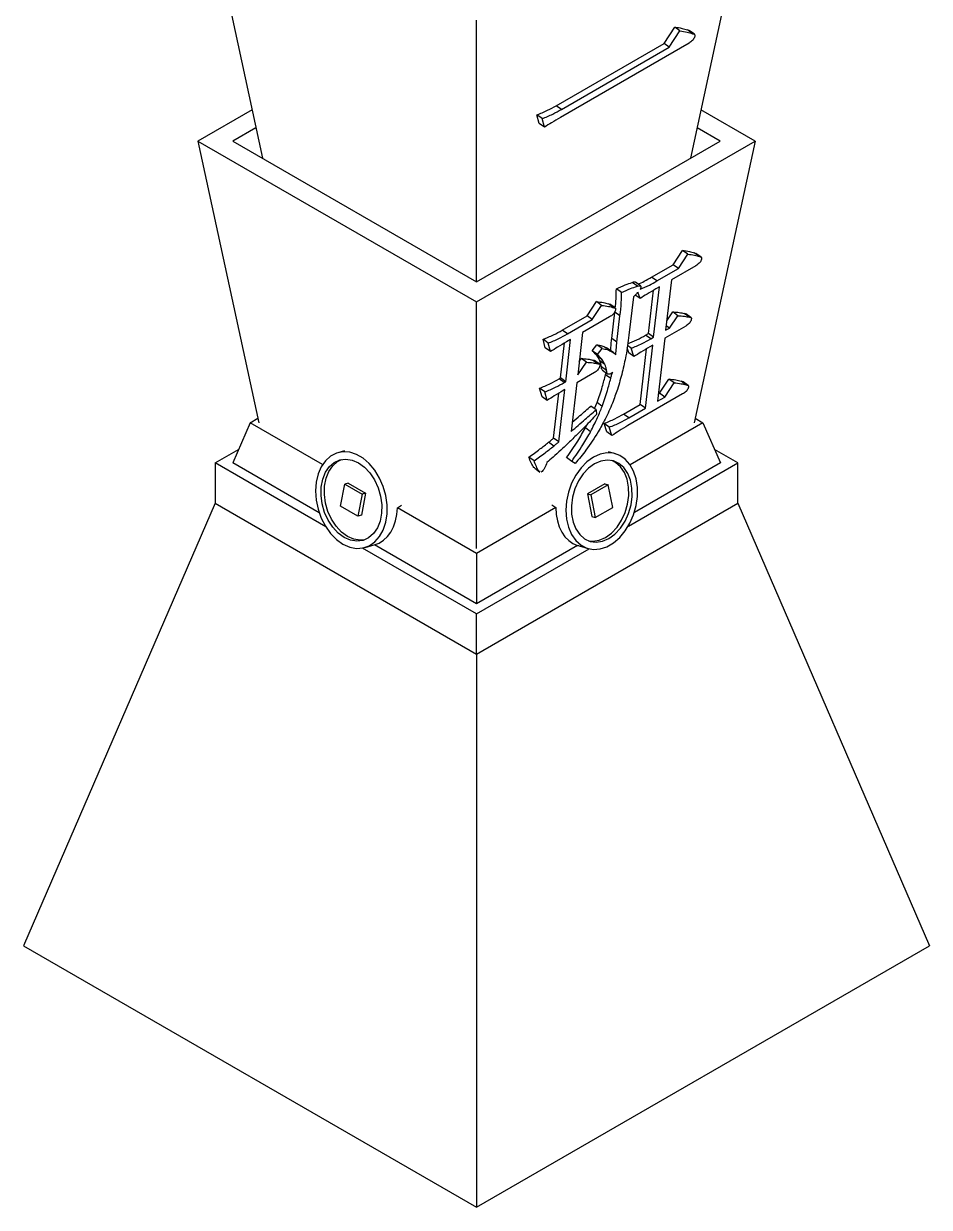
# Model space of a CAD drawing. Header units: millimetres. Extents: x 68 to 201, y 10 to 192.
# Drawn here: x 164.62 to 201.39, y 16.39 to 64.42 of the extents above; entities that cross this region are included whole.
import ezdxf

# ---------------------------------------------------------------- set-up
doc = ezdxf.new("R2010")
doc.units = ezdxf.units.MM

msp = doc.modelspace()

# ---------------------------------------------------------------- linework, layer by layer
at = {"color": 7, "linetype": 'Continuous', "lineweight": 25}
for p, q in [((171.687, 71.093), (174.312, 58.969)), ((194.315, 71.093), (191.69, 58.969)), ((183.001, 53.953), (183.001, 64.562)), ((190.617, 63.624), (191.049, 64.286)), ((190.827, 63.472), (191.259, 64.134)), ((191.259, 64.134), (191.049, 64.286)), ((191.775, 64.018), (191.564, 64.17)), ((191.845, 63.994), (191.634, 64.146)), ((186.236, 61.095), (190.617, 63.624)), ((191.629, 63.635), (186.41, 60.622)), ((186.447, 60.943), (190.827, 63.472)), ((190.827, 63.472), (190.617, 63.624)), ((186.447, 60.943), (186.236, 61.095)), ((173.887, 60.932), (171.687, 59.662)), ((185.551, 60.374), (185.457, 60.722)), ((185.668, 60.57), (185.457, 60.722)), ((185.761, 60.222), (185.668, 60.57)), ((194.315, 59.662), (192.115, 60.932)), ((174.046, 60.2), (173.113, 59.662)), ((185.761, 60.222), (185.551, 60.374)), ((192.889, 59.662), (191.956, 60.2)), ((171.687, 59.662), (183.001, 53.131)), ((171.687, 59.662), (174.162, 48.23)), ((173.113, 59.662), (183.001, 53.953)), ((183.001, 53.131), (194.315, 59.662)), ((183.001, 53.953), (192.889, 59.662)), ((194.315, 59.662), (191.84, 48.23)), ((190.988, 54.639), (191.369, 55.221)), ((191.198, 54.487), (191.58, 55.069)), ((191.58, 55.069), (191.369, 55.221)), ((192.054, 54.969), (191.844, 55.121)), ((192.12, 54.947), (191.909, 55.099)), ((190.112, 54.134), (190.988, 54.639)), ((190.323, 53.982), (191.198, 54.487)), ((191.906, 54.602), (190.915, 54.029)), ((191.198, 54.487), (190.988, 54.639)), ((189.532, 53.769), (189.321, 53.921)), ((189.661, 53.782), (189.451, 53.934)), ((190.323, 53.982), (190.112, 54.134)), ((190.915, 54.029), (190.678, 51.98)), ((188.889, 53.516), (188.679, 53.668)), ((189.37, 53.333), (189.19, 51.776)), ((189.64, 53.269), (189.447, 53.407)), ((189.64, 53.269), (189.556, 53.527)), ((189.98, 51.851), (190.183, 53.605)), ((190.191, 51.699), (190.428, 53.748)), ((190.428, 53.748), (190.286, 53.667)), ((183.001, 43.128), (183.001, 53.131)), ((187.491, 52.569), (187.87, 53.143)), ((187.701, 52.418), (188.08, 52.992)), ((188.08, 52.992), (187.87, 53.143)), ((188.361, 53.049), (188.417, 53.036)), ((188.572, 52.897), (188.361, 53.049)), ((188.628, 52.886), (188.418, 53.038)), ((186.48, 51.986), (187.491, 52.569)), ((186.691, 51.834), (187.701, 52.418)), ((188.407, 52.525), (187.308, 51.891)), ((187.701, 52.418), (187.491, 52.569)), ((188.493, 51.647), (188.616, 52.714)), ((188.826, 52.562), (188.616, 52.714)), ((188.703, 51.495), (188.826, 52.562)), ((190.723, 52.369), (190.966, 52.724)), ((190.832, 52.069), (191.177, 52.573)), ((191.177, 52.573), (190.966, 52.724)), ((191.643, 52.509), (191.433, 52.661)), ((191.709, 52.499), (191.498, 52.651)), ((186.691, 51.834), (186.48, 51.986)), ((187.308, 51.891), (187.11, 50.174)), ((191.498, 52.153), (190.641, 51.658)), ((190.678, 51.98), (190.832, 52.069)), ((190.832, 52.069), (190.699, 52.164)), ((185.795, 51.265), (185.702, 51.614)), ((185.913, 51.462), (185.702, 51.614)), ((186.005, 51.113), (185.913, 51.462)), ((186.412, 50.045), (186.576, 51.467)), ((186.623, 49.893), (186.821, 51.61)), ((186.821, 51.61), (186.654, 51.513)), ((188.703, 51.495), (188.493, 51.647)), ((189.864, 51.784), (189.98, 51.851)), ((190.074, 51.632), (189.864, 51.784)), ((190.191, 51.699), (189.98, 51.851)), ((190.074, 51.632), (190.191, 51.699)), ((190.641, 51.658), (190.345, 49.099)), ((186.005, 51.113), (185.795, 51.265)), ((187.702, 51.146), (187.891, 51.387)), ((187.913, 50.994), (187.702, 51.146)), ((188.102, 51.235), (187.891, 51.387)), ((188.105, 50.787), (187.894, 50.938)), ((187.913, 50.994), (188.102, 51.235)), ((188.445, 51.135), (188.235, 51.287)), ((188.571, 51.069), (188.361, 51.221)), ((189.18, 51.063), (189.114, 51.27)), ((189.283, 51.25), (189.128, 51.362)), ((189.391, 50.912), (189.18, 51.063)), ((189.391, 50.912), (189.283, 51.25)), ((189.648, 48.97), (189.909, 51.233)), ((189.858, 48.818), (190.154, 51.377)), ((190.154, 51.377), (190.037, 51.31)), ((187.118, 50.179), (187.463, 50.683)), ((187.172, 50.717), (187.253, 50.834)), ((187.463, 50.683), (187.253, 50.834)), ((187.925, 50.615), (187.715, 50.767)), ((187.998, 50.606), (187.787, 50.758)), ((188.214, 50.588), (188.003, 50.74)), ((188.282, 50.344), (188.071, 50.496)), ((186.353, 50.011), (186.412, 50.045)), ((186.563, 49.859), (186.353, 50.011)), ((186.623, 49.893), (186.412, 50.045)), ((187.785, 50.263), (187.072, 49.852)), ((187.11, 50.174), (187.118, 50.179)), ((187.118, 50.179), (187.111, 50.184)), ((188.111, 50.363), (188.321, 50.211)), ((188.24, 50.178), (188.261, 50.254)), ((188.451, 50.026), (188.24, 50.178)), ((190.433, 49.423), (190.812, 50.003)), ((191.023, 49.851), (190.812, 50.003)), ((185.661, 49.285), (185.561, 49.629)), ((185.772, 49.477), (185.561, 49.629)), ((186.341, 47.451), (186.586, 49.571)), ((186.586, 49.571), (186.526, 49.537)), ((186.563, 49.859), (186.623, 49.893)), ((187.072, 49.852), (186.844, 47.872)), ((190.643, 49.271), (191.023, 49.851)), ((191.515, 49.763), (191.305, 49.915)), ((191.597, 49.74), (191.386, 49.892)), ((185.871, 49.133), (185.661, 49.285)), ((185.871, 49.133), (185.772, 49.477)), ((186.13, 47.603), (186.341, 49.425)), ((187.791, 48.8), (187.895, 49.046)), ((188.105, 48.894), (187.895, 49.046)), ((191.369, 49.396), (189.149, 48.114)), ((190.345, 49.099), (190.643, 49.271)), ((190.379, 49.392), (190.433, 49.423)), ((190.643, 49.271), (190.433, 49.423)), ((187.856, 48.753), (187.646, 48.904)), ((187.856, 48.753), (187.868, 48.56)), ((188.975, 48.581), (189.648, 48.97)), ((189.185, 48.429), (188.975, 48.581)), ((189.185, 48.429), (189.858, 48.818)), ((189.858, 48.818), (189.648, 48.97)), ((173.809, 48.23), (173.102, 46.597)), ((173.809, 48.23), (174.123, 48.412)), ((176.751, 46.532), (173.809, 48.23)), ((187.426, 48.018), (187.496, 48.163)), ((188.292, 47.861), (188.183, 48.2)), ((188.393, 48.048), (188.183, 48.2)), ((188.502, 47.71), (188.393, 48.048)), ((192.193, 48.23), (189.237, 46.523)), ((191.879, 48.412), (192.193, 48.23)), ((192.193, 48.23), (192.901, 46.597)), ((186.341, 47.451), (186.13, 47.603)), ((186.844, 47.872), (186.848, 47.875)), ((187.636, 47.866), (187.426, 48.018)), ((188.502, 47.71), (188.292, 47.861)), ((172.394, 46.597), (173.337, 47.141)), ((177.642, 47.089), (177.367, 47.01)), ((186.14, 47.283), (185.929, 47.435)), ((193.608, 46.597), (192.665, 47.141)), ((172.394, 46.597), (172.394, 44.964)), ((176.884, 44.005), (172.394, 46.597)), ((176.619, 44.567), (173.102, 46.597)), ((185.337, 46.685), (185.127, 46.836)), ((186.87, 46.662), (186.659, 46.814)), ((187.01, 46.568), (186.87, 46.662)), ((188.642, 46.969), (188.355, 47.052)), ((189.168, 44.034), (193.608, 46.597)), ((192.901, 46.597), (189.41, 44.582)), ((193.608, 44.964), (193.608, 46.597)), ((185.366, 46.38), (185.576, 46.229)), ((177.483, 44.847), (177.654, 45.738)), ((177.791, 45.778), (177.654, 45.738)), ((177.654, 45.738), (178.361, 45.33)), ((177.791, 45.778), (178.499, 45.369)), ((188.215, 45.753), (187.508, 45.345)), ((188.353, 45.713), (187.645, 45.305)), ((188.215, 45.753), (188.353, 45.713)), ((188.53, 44.789), (188.353, 45.713)), ((178.361, 45.33), (178.19, 44.439)), ((178.499, 45.369), (178.327, 44.478)), ((178.499, 45.369), (178.361, 45.33)), ((187.508, 45.345), (187.686, 44.421)), ((187.508, 45.345), (187.645, 45.305)), ((187.645, 45.305), (187.823, 44.381)), ((172.394, 44.964), (164.616, 27)), ((172.394, 44.964), (183.001, 38.841)), ((178.19, 44.439), (177.483, 44.847)), ((183.001, 42.924), (179.788, 44.778)), ((183.001, 38.841), (193.608, 44.964)), ((186.221, 44.783), (183.001, 42.924)), ((187.823, 44.381), (188.53, 44.789)), ((193.608, 44.964), (201.386, 27)), ((178.327, 44.478), (178.19, 44.439)), ((187.686, 44.421), (187.823, 44.381)), ((178.477, 43.167), (178.888, 43.285)), ((183.001, 40.882), (178.855, 43.276)), ((187.103, 43.25), (183.001, 40.882)), ((183.001, 40.474), (178.377, 43.144)), ((183.001, 40.474), (187.575, 43.115)), ((183.001, 42.924), (183.001, 40.882)), ((187.168, 43.231), (187.533, 43.126)), ((183.001, 38.841), (183.001, 40.474)), ((183.001, 38.841), (183.001, 16.387)), ((164.616, 27), (183.001, 16.387)), ((183.001, 16.387), (201.386, 27))]:
    msp.add_line(p, q, dxfattribs=at)
at = {"color": 8, "linetype": 'Continuous', "lineweight": 25}
msp.add_line((186.848, 47.875), (186.845, 47.878), dxfattribs=at)
at = {"color": 7, "linetype": 'Continuous', "lineweight": 25, "flags": 128}
for points in [[(177.579, 43.306), (177.853, 43.184), (178.129, 43.13), (178.398, 43.148), (178.65, 43.235), (178.875, 43.389), (179.066, 43.605), (179.216, 43.875), (179.318, 44.188), (179.371, 44.534), (179.371, 44.9), (179.318, 45.272), (179.215, 45.638), (179.066, 45.985), (178.875, 46.298), (178.65, 46.568), (178.398, 46.785), (178.129, 46.94), (177.853, 47.028), (177.579, 47.047), (177.317, 46.994), (177.078, 46.872), (176.869, 46.686), (176.698, 46.443), (176.571, 46.15), (176.493, 45.819), (176.467, 45.461), (176.493, 45.091), (176.571, 44.719), (176.698, 44.362), (176.869, 44.03), (177.078, 43.737), (177.318, 43.493), (177.579, 43.306)], [(178.214, 46.603), (178.457, 46.426), (178.677, 46.19), (178.864, 45.906), (179.01, 45.586), (179.109, 45.245), (179.155, 44.896), (179.148, 44.557), (179.087, 44.24), (178.975, 43.96), (178.817, 43.73), (178.62, 43.559), (178.393, 43.455), (178.145, 43.422), (177.887, 43.462), (177.63, 43.573), (177.387, 43.751), (177.167, 43.987), (176.98, 44.271), (176.834, 44.59), (176.735, 44.932), (176.689, 45.28), (176.696, 45.62), (176.757, 45.937), (176.869, 46.216), (177.027, 46.447), (177.224, 46.618), (177.451, 46.722), (177.699, 46.755), (177.957, 46.714), (178.214, 46.603)], [(178.461, 43.478), (178.282, 43.462), (178.024, 43.502), (177.768, 43.613), (177.524, 43.79), (177.304, 44.026), (177.117, 44.31), (176.971, 44.63), (176.872, 44.971), (176.826, 45.32), (176.833, 45.66), (176.894, 45.976), (177.006, 46.256), (177.164, 46.486), (177.361, 46.657), (177.52, 46.738)], [(187.745, 46.83), (187.483, 46.643), (187.244, 46.398), (187.035, 46.105), (186.864, 45.774), (186.737, 45.416), (186.659, 45.045), (186.633, 44.674), (186.659, 44.317), (186.737, 43.985), (186.864, 43.693), (187.035, 43.449), (187.244, 43.263), (187.483, 43.142), (187.745, 43.089), (188.019, 43.107), (188.295, 43.195), (188.564, 43.351), (188.815, 43.567), (189.041, 43.837), (189.232, 44.151), (189.381, 44.497), (189.484, 44.863), (189.537, 45.236), (189.537, 45.602), (189.484, 45.947), (189.381, 46.261), (189.232, 46.53), (189.041, 46.746), (188.816, 46.901), (188.564, 46.988), (188.295, 47.005), (188.019, 46.952), (187.745, 46.83)], [(187.796, 46.562), (187.553, 46.385), (187.333, 46.149), (187.145, 45.865), (186.999, 45.545), (186.901, 45.204), (186.855, 44.855), (186.862, 44.515), (186.923, 44.199), (187.035, 43.919), (187.193, 43.689), (187.39, 43.518), (187.617, 43.414), (187.865, 43.381), (188.123, 43.421), (188.379, 43.532), (188.623, 43.71), (188.843, 43.945), (189.03, 44.229), (189.176, 44.549), (189.275, 44.891), (189.321, 45.239), (189.314, 45.579), (189.253, 45.896), (189.141, 46.175), (188.983, 46.406), (188.786, 46.577), (188.559, 46.681), (188.31, 46.713), (188.053, 46.673), (187.796, 46.562)], [(187.549, 43.437), (187.728, 43.421), (187.986, 43.461), (188.242, 43.572), (188.486, 43.749), (188.706, 43.985), (188.893, 44.269), (189.039, 44.589), (189.137, 44.93), (189.184, 45.279), (189.177, 45.619), (189.116, 45.935), (189.004, 46.215), (188.846, 46.445), (188.649, 46.616), (188.49, 46.697)], [(178.888, 43.285), (179.048, 43.347), (179.226, 43.458), (179.384, 43.606), (179.521, 43.789), (179.631, 44.003), (179.714, 44.242), (179.766, 44.503), (179.788, 44.778)], [(186.221, 44.783), (186.237, 44.509), (186.284, 44.249), (186.36, 44.008), (186.463, 43.791), (186.592, 43.604), (186.744, 43.449), (186.915, 43.33), (187.103, 43.25)]]:
    msp.add_lwpolyline(points, dxfattribs=at)
at = {"color": 7, "linetype": 'Continuous', "lineweight": 25}
for centre, major_axis, start_param, end_param in [((177.195, 44.878), (5.963, 3.237), 5.047557, 5.078656), ((188.942, 44.801), (5.963, -3.237), 4.322312, 4.353589), ((183.285, 46.433), (5.963, -3.237), 5.513884, 5.52815)]:
    msp.add_ellipse(centre, major_axis=major_axis, ratio=0.20685, start_param=start_param, end_param=end_param, dxfattribs=at)
for points, knots in [([(191.049, 64.286), (191.149, 64.271), (191.328, 64.245), (191.492, 64.193), (191.564, 64.17)], [0, 0, 0, 0, 0.560026, 1, 1, 1, 1]), ([(191.259, 64.134), (191.36, 64.119), (191.538, 64.093), (191.702, 64.041), (191.775, 64.018)], [0, 0, 0, 0, 0.560026, 1, 1, 1, 1]), ([(191.564, 64.17), (191.59, 64.167), (191.617, 64.164), (191.633, 64.146), (191.634, 64.145)], [0, 0, 0, 0, 0.960814, 1, 1, 1, 1]), ([(191.866, 63.941), (191.863, 63.919), (191.855, 63.876), (191.82, 63.802), (191.743, 63.707), (191.676, 63.665), (191.629, 63.635)], [0, 0, 0, 0, 0.187586, 0.374114, 0.560821, 1, 1, 1, 1]), ([(191.775, 64.018), (191.799, 64.013), (191.833, 64.006), (191.864, 63.978), (191.866, 63.953), (191.866, 63.941)], [0, 0, 0, 0, 0.55972, 0.780645, 1, 1, 1, 1]), ([(185.457, 60.722), (185.6, 60.779), (185.856, 60.882), (186.12, 61.03), (186.236, 61.095)], [0, 0, 0, 0, 0.559915, 1, 1, 1, 1]), ([(185.668, 60.57), (185.811, 60.627), (186.066, 60.73), (186.33, 60.878), (186.447, 60.943)], [0, 0, 0, 0, 0.559915, 1, 1, 1, 1]), ([(186.41, 60.622), (186.289, 60.551), (186.073, 60.423), (185.856, 60.283), (185.761, 60.222)], [0, 0, 0, 0, 0.560007, 1, 1, 1, 1]), ([(191.369, 55.221), (191.462, 55.209), (191.627, 55.188), (191.777, 55.141), (191.844, 55.121)], [0, 0, 0, 0, 0.559991, 1, 1, 1, 1]), ([(191.58, 55.069), (191.672, 55.058), (191.837, 55.036), (191.988, 54.989), (192.054, 54.969)], [0, 0, 0, 0, 0.559991, 1, 1, 1, 1]), ([(191.844, 55.121), (191.869, 55.119), (191.894, 55.117), (191.909, 55.099), (191.909, 55.099)], [0, 0, 0, 0, 0.991371, 1, 1, 1, 1]), ([(192.142, 54.895), (192.138, 54.874), (192.131, 54.831), (192.093, 54.759), (192.016, 54.671), (191.951, 54.63), (191.906, 54.602)], [0, 0, 0, 0, 0.1874, 0.373582, 0.560413, 1, 1, 1, 1]), ([(192.054, 54.969), (192.077, 54.964), (192.11, 54.958), (192.14, 54.931), (192.141, 54.907), (192.142, 54.895)], [0, 0, 0, 0, 0.559401, 0.78051, 1, 1, 1, 1]), ([(188.679, 53.668), (188.801, 53.723), (189.018, 53.821), (189.229, 53.891), (189.321, 53.921)], [0, 0, 0, 0, 0.56003, 1, 1, 1, 1]), ([(189.321, 53.921), (189.362, 53.937), (189.413, 53.956), (189.442, 53.935), (189.449, 53.931)], [0, 0, 0, 0, 0.793931, 1, 1, 1, 1]), ([(189.558, 53.856), (189.642, 53.892), (189.824, 53.97), (190.011, 54.076), (190.112, 54.134)], [0, 0, 0, 0, 0.461711, 1, 1, 1, 1]), ([(189.646, 53.649), (189.77, 53.702), (189.993, 53.796), (190.222, 53.925), (190.323, 53.982)], [0, 0, 0, 0, 0.559968, 1, 1, 1, 1]), ([(188.632, 52.882), (188.646, 53.009), (188.676, 53.28), (188.678, 53.533), (188.679, 53.668)], [0, 0, 0, 0, 0.46812, 1, 1, 1, 1]), ([(188.826, 52.562), (188.847, 52.746), (188.885, 53.074), (188.888, 53.381), (188.889, 53.516)], [0, 0, 0, 0, 0.560052, 1, 1, 1, 1]), ([(188.889, 53.516), (189.011, 53.571), (189.229, 53.669), (189.439, 53.739), (189.532, 53.769)], [0, 0, 0, 0, 0.56003, 1, 1, 1, 1]), ([(189.515, 53.482), (189.489, 53.452), (189.442, 53.399), (189.392, 53.353), (189.37, 53.333)], [0, 0, 0, 0, 0.560221, 1, 1, 1, 1]), ([(189.556, 53.527), (189.549, 53.519), (189.535, 53.504), (189.522, 53.489), (189.515, 53.482)], [0, 0, 0, 0, 0.559483, 1, 1, 1, 1]), ([(189.532, 53.769), (189.57, 53.782), (189.624, 53.8), (189.675, 53.779), (189.675, 53.747), (189.675, 53.73)], [0, 0, 0, 0, 0.558631, 0.780292, 1, 1, 1, 1]), ([(190.286, 53.667), (190.166, 53.596), (189.951, 53.469), (189.735, 53.33), (189.64, 53.269)], [0, 0, 0, 0, 0.560015, 1, 1, 1, 1]), ([(189.675, 53.73), (189.672, 53.716), (189.667, 53.69), (189.652, 53.662), (189.646, 53.649)], [0, 0, 0, 0, 0.561939, 1, 1, 1, 1]), ([(187.87, 53.143), (187.965, 53.133), (188.136, 53.114), (188.293, 53.069), (188.361, 53.049)], [0, 0, 0, 0, 0.560013, 1, 1, 1, 1]), ([(188.08, 52.992), (188.176, 52.981), (188.347, 52.962), (188.503, 52.917), (188.572, 52.897)], [0, 0, 0, 0, 0.560013, 1, 1, 1, 1]), ([(188.572, 52.897), (188.595, 52.897), (188.626, 52.897), (188.645, 52.863), (188.645, 52.842), (188.644, 52.831)], [0, 0, 0, 0, 0.558949, 0.779494, 1, 1, 1, 1]), ([(188.644, 52.831), (188.641, 52.809), (188.634, 52.766), (188.598, 52.692), (188.521, 52.598), (188.454, 52.555), (188.407, 52.525)], [0, 0, 0, 0, 0.187586, 0.374117, 0.560821, 1, 1, 1, 1]), ([(190.966, 52.724), (191.058, 52.721), (191.221, 52.714), (191.368, 52.677), (191.433, 52.661)], [0, 0, 0, 0, 0.560045, 1, 1, 1, 1]), ([(191.177, 52.573), (191.268, 52.569), (191.432, 52.562), (191.579, 52.525), (191.643, 52.509)], [0, 0, 0, 0, 0.560045, 1, 1, 1, 1]), ([(191.433, 52.661), (191.458, 52.664), (191.484, 52.667), (191.497, 52.651), (191.498, 52.65)], [0, 0, 0, 0, 0.952658, 1, 1, 1, 1]), ([(191.724, 52.453), (191.721, 52.432), (191.715, 52.39), (191.683, 52.319), (191.609, 52.224), (191.544, 52.182), (191.498, 52.153)], [0, 0, 0, 0, 0.187382, 0.374398, 0.5613, 1, 1, 1, 1]), ([(191.643, 52.509), (191.667, 52.51), (191.699, 52.511), (191.724, 52.485), (191.724, 52.464), (191.724, 52.453)], [0, 0, 0, 0, 0.558796, 0.779885, 1, 1, 1, 1]), ([(185.702, 51.614), (185.845, 51.671), (186.1, 51.773), (186.364, 51.921), (186.48, 51.986)], [0, 0, 0, 0, 0.559911, 1, 1, 1, 1]), ([(185.913, 51.462), (186.056, 51.519), (186.311, 51.621), (186.575, 51.769), (186.691, 51.834)], [0, 0, 0, 0, 0.559911, 1, 1, 1, 1]), ([(186.654, 51.513), (186.533, 51.442), (186.317, 51.314), (186.101, 51.174), (186.005, 51.113)], [0, 0, 0, 0, 0.5600073, 1, 1, 1, 1]), ([(188.449, 51.157), (188.455, 51.245), (188.465, 51.406), (188.484, 51.572), (188.493, 51.647)], [0, 0, 0, 0, 0.5460259, 1, 1, 1, 1]), ([(188.659, 50.99), (188.665, 51.083), (188.675, 51.249), (188.695, 51.42), (188.703, 51.495)], [0, 0, 0, 0, 0.560017, 1, 1, 1, 1]), ([(189.19, 51.776), (189.155, 51.504), (189.092, 51.017), (188.973, 50.504), (188.921, 50.278)], [0, 0, 0, 0, 0.559998, 1, 1, 1, 1]), ([(189.139, 51.431), (189.262, 51.482), (189.5, 51.579), (189.746, 51.717), (189.864, 51.784)], [0, 0, 0, 0, 0.519236, 1, 1, 1, 1]), ([(189.283, 51.25), (189.428, 51.309), (189.688, 51.415), (189.956, 51.565), (190.074, 51.632)], [0, 0, 0, 0, 0.559907, 1, 1, 1, 1]), ([(187.894, 50.938), (187.86, 50.98), (187.8, 51.053), (187.732, 51.117), (187.702, 51.146)], [0, 0, 0, 0, 0.55996, 1, 1, 1, 1]), ([(187.891, 51.387), (187.961, 51.377), (188.084, 51.359), (188.189, 51.309), (188.235, 51.287)], [0, 0, 0, 0, 0.5601221, 1, 1, 1, 1]), ([(188.003, 50.74), (187.986, 50.78), (187.955, 50.853), (187.913, 50.912), (187.894, 50.938)], [0, 0, 0, 0, 0.559905, 1, 1, 1, 1]), ([(188.105, 50.787), (188.071, 50.828), (188.01, 50.901), (187.943, 50.965), (187.913, 50.994)], [0, 0, 0, 0, 0.55996, 1, 1, 1, 1]), ([(188.102, 51.235), (188.171, 51.225), (188.295, 51.207), (188.399, 51.157), (188.445, 51.135)], [0, 0, 0, 0, 0.5601221, 1, 1, 1, 1]), ([(188.235, 51.287), (188.272, 51.273), (188.318, 51.256), (188.353, 51.224), (188.359, 51.219)], [0, 0, 0, 0, 0.835676, 1, 1, 1, 1]), ([(188.445, 51.135), (188.482, 51.12), (188.548, 51.092), (188.6, 51.044), (188.623, 51.023)], [0, 0, 0, 0, 0.560061, 1, 1, 1, 1]), ([(188.623, 51.023), (188.63, 51.017), (188.642, 51.006), (188.653, 50.995), (188.659, 50.99)], [0, 0, 0, 0, 0.560107, 1, 1, 1, 1]), ([(190.037, 51.31), (189.917, 51.238), (189.702, 51.111), (189.486, 50.972), (189.391, 50.912)], [0, 0, 0, 0, 0.560017, 1, 1, 1, 1]), ([(187.253, 50.834), (187.344, 50.831), (187.506, 50.824), (187.651, 50.784), (187.715, 50.767)], [0, 0, 0, 0, 0.560076, 1, 1, 1, 1]), ([(187.463, 50.683), (187.554, 50.679), (187.717, 50.672), (187.862, 50.632), (187.925, 50.615)], [0, 0, 0, 0, 0.560076, 1, 1, 1, 1]), ([(187.715, 50.767), (187.74, 50.771), (187.769, 50.775), (187.784, 50.759), (187.786, 50.757)], [0, 0, 0, 0, 0.890059, 1, 1, 1, 1]), ([(188.011, 50.563), (188.008, 50.542), (188.001, 50.5), (187.969, 50.429), (187.896, 50.334), (187.831, 50.292), (187.785, 50.263)], [0, 0, 0, 0, 0.187382, 0.374398, 0.5613, 1, 1, 1, 1]), ([(187.925, 50.615), (187.949, 50.617), (187.982, 50.62), (188.011, 50.597), (188.011, 50.574), (188.011, 50.563)], [0, 0, 0, 0, 0.558659, 0.780017, 1, 1, 1, 1]), ([(188.071, 50.496), (188.064, 50.547), (188.051, 50.638), (188.018, 50.709), (188.003, 50.74)], [0, 0, 0, 0, 0.559683, 1, 1, 1, 1]), ([(188.113, 50.366), (188.108, 50.369), (188.091, 50.38), (188.08, 50.428), (188.074, 50.47), (188.071, 50.496)], [0, 0, 0, 0, 0.15856, 0.486749, 1, 1, 1, 1]), ([(188.214, 50.588), (188.196, 50.629), (188.166, 50.701), (188.123, 50.76), (188.105, 50.787)], [0, 0, 0, 0, 0.559905, 1, 1, 1, 1]), ([(188.282, 50.344), (188.275, 50.395), (188.262, 50.486), (188.228, 50.557), (188.214, 50.588)], [0, 0, 0, 0, 0.559683, 1, 1, 1, 1]), ([(185.561, 49.629), (185.707, 49.688), (185.967, 49.794), (186.235, 49.944), (186.353, 50.011)], [0, 0, 0, 0, 0.559907, 1, 1, 1, 1]), ([(187.895, 49.046), (187.969, 49.261), (188.103, 49.644), (188.198, 50.015), (188.24, 50.178)], [0, 0, 0, 0, 0.5598386, 1, 1, 1, 1]), ([(188.105, 48.894), (188.18, 49.109), (188.313, 49.492), (188.409, 49.863), (188.451, 50.026)], [0, 0, 0, 0, 0.5598386, 1, 1, 1, 1]), ([(188.339, 50.202), (188.328, 50.209), (188.305, 50.222), (188.29, 50.275), (188.285, 50.318), (188.282, 50.344)], [0, 0, 0, 0, 0.278356, 0.559821, 1, 1, 1, 1]), ([(188.441, 50.217), (188.419, 50.206), (188.379, 50.188), (188.351, 50.198), (188.339, 50.202)], [0, 0, 0, 0, 0.557895, 1, 1, 1, 1]), ([(188.529, 50.279), (188.513, 50.266), (188.483, 50.243), (188.454, 50.225), (188.441, 50.217)], [0, 0, 0, 0, 0.558424, 1, 1, 1, 1]), ([(188.451, 50.026), (188.462, 50.072), (188.482, 50.155), (188.515, 50.241), (188.529, 50.279)], [0, 0, 0, 0, 0.559755, 1, 1, 1, 1]), ([(188.921, 50.278), (188.859, 50.048), (188.747, 49.637), (188.59, 49.213), (188.521, 49.027)], [0, 0, 0, 0, 0.560008, 1, 1, 1, 1]), ([(190.812, 50.003), (190.908, 49.993), (191.079, 49.976), (191.236, 49.934), (191.305, 49.915)], [0, 0, 0, 0, 0.5600412, 1, 1, 1, 1]), ([(185.772, 49.477), (185.917, 49.536), (186.177, 49.642), (186.445, 49.792), (186.563, 49.859)], [0, 0, 0, 0, 0.559907, 1, 1, 1, 1]), ([(186.526, 49.537), (186.404, 49.464), (186.186, 49.335), (185.967, 49.195), (185.871, 49.133)], [0, 0, 0, 0, 0.560016, 1, 1, 1, 1]), ([(191.023, 49.851), (191.119, 49.841), (191.29, 49.824), (191.446, 49.782), (191.515, 49.763)], [0, 0, 0, 0, 0.560041, 1, 1, 1, 1]), ([(191.305, 49.915), (191.33, 49.913), (191.361, 49.911), (191.382, 49.894), (191.385, 49.891)], [0, 0, 0, 0, 0.831006, 1, 1, 1, 1]), ([(191.612, 49.699), (191.608, 49.677), (191.6, 49.633), (191.563, 49.559), (191.483, 49.467), (191.416, 49.425), (191.369, 49.396)], [0, 0, 0, 0, 0.186873, 0.373248, 0.560268, 1, 1, 1, 1]), ([(191.515, 49.763), (191.539, 49.76), (191.573, 49.755), (191.609, 49.735), (191.611, 49.711), (191.612, 49.699)], [0, 0, 0, 0, 0.559424, 0.781422, 1, 1, 1, 1]), ([(188.521, 49.027), (188.427, 48.809), (188.259, 48.42), (188.042, 48.033), (187.946, 47.862)], [0, 0, 0, 0, 0.559839, 1, 1, 1, 1]), ([(186.848, 47.875), (187.036, 48.04), (187.372, 48.334), (187.708, 48.625), (187.856, 48.753)], [0, 0, 0, 0, 0.5599969, 1, 1, 1, 1]), ([(186.887, 48.245), (186.992, 48.337), (187.245, 48.558), (187.498, 48.777), (187.646, 48.904)], [0, 0, 0, 0, 0.415115, 1, 1, 1, 1]), ([(187.868, 48.56), (187.716, 48.395), (187.446, 48.101), (187.166, 47.828), (187.043, 47.708)], [0, 0, 0, 0, 0.560028, 1, 1, 1, 1]), ([(187.636, 47.866), (187.733, 48.059), (187.904, 48.402), (188.044, 48.744), (188.105, 48.894)], [0, 0, 0, 0, 0.559999, 1, 1, 1, 1]), ([(188.183, 48.2), (188.328, 48.259), (188.588, 48.364), (188.857, 48.515), (188.975, 48.581)], [0, 0, 0, 0, 0.559907, 1, 1, 1, 1]), ([(188.393, 48.048), (188.539, 48.107), (188.799, 48.212), (189.067, 48.363), (189.185, 48.429)], [0, 0, 0, 0, 0.559907, 1, 1, 1, 1]), ([(189.149, 48.114), (189.028, 48.043), (188.813, 47.915), (188.597, 47.772), (188.502, 47.71)], [0, 0, 0, 0, 0.560037, 1, 1, 1, 1]), ([(185.929, 47.435), (185.967, 47.466), (186.034, 47.522), (186.101, 47.578), (186.13, 47.603)], [0, 0, 0, 0, 0.56, 1, 1, 1, 1]), ([(187.043, 47.708), (186.928, 47.595), (186.721, 47.393), (186.511, 47.201), (186.419, 47.117)], [0, 0, 0, 0, 0.559982, 1, 1, 1, 1]), ([(186.659, 46.814), (186.813, 47.034), (187.088, 47.428), (187.323, 47.838), (187.426, 48.018)], [0, 0, 0, 0, 0.560067, 1, 1, 1, 1]), ([(186.87, 46.662), (187.024, 46.882), (187.298, 47.276), (187.533, 47.686), (187.636, 47.866)], [0, 0, 0, 0, 0.560067, 1, 1, 1, 1]), ([(187.946, 47.862), (187.784, 47.611), (187.495, 47.163), (187.158, 46.75), (187.01, 46.568)], [0, 0, 0, 0, 0.559625, 1, 1, 1, 1]), ([(185.127, 46.836), (185.277, 46.943), (185.544, 47.135), (185.812, 47.343), (185.929, 47.435)], [0, 0, 0, 0, 0.560004, 1, 1, 1, 1]), ([(185.337, 46.685), (185.487, 46.792), (185.755, 46.983), (186.022, 47.191), (186.14, 47.283)], [0, 0, 0, 0, 0.560004, 1, 1, 1, 1]), ([(186.419, 47.117), (186.316, 47.018), (186.132, 46.841), (185.943, 46.685), (185.86, 46.616)], [0, 0, 0, 0, 0.560002, 1, 1, 1, 1]), ([(186.14, 47.283), (186.177, 47.314), (186.244, 47.37), (186.311, 47.426), (186.341, 47.451)], [0, 0, 0, 0, 0.5600001, 1, 1, 1, 1]), ([(185.375, 46.395), (185.358, 46.401), (185.309, 46.419), (185.272, 46.504), (185.2, 46.638), (185.157, 46.755), (185.127, 46.836)], [0, 0, 0, 0, 0.110469, 0.314655, 0.518774, 1, 1, 1, 1]), ([(185.586, 46.243), (185.568, 46.249), (185.52, 46.267), (185.482, 46.353), (185.41, 46.486), (185.367, 46.603), (185.337, 46.685)], [0, 0, 0, 0, 0.110469, 0.314655, 0.518774, 1, 1, 1, 1]), ([(185.86, 46.616), (185.833, 46.538), (185.795, 46.429), (185.703, 46.285), (185.651, 46.245), (185.624, 46.225)], [0, 0, 0, 0, 0.5609154, 0.7809252, 1, 1, 1, 1])]:
    msp.add_open_spline(points, degree=3, knots=knots, dxfattribs=at)

doc.saveas('drawing.dxf')
